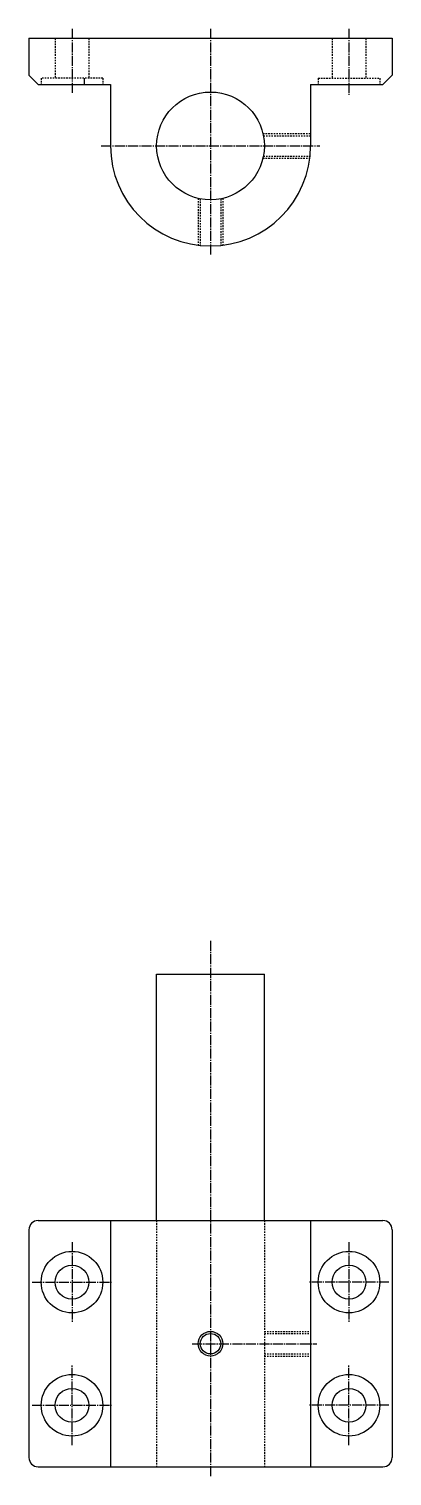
# Model space of a CAD drawing. Extents: x 43 to 634, y 40 to 633.
# Drawn here: x 515.7 to 633.7, y 163.3 to 633.4 of the extents above; entities outside this region: 2.
import ezdxf

# ---------------------------------------------------------------- set-up
doc = ezdxf.new("R2010")
doc.units = 0
doc.header["$LTSCALE"] = 0.25
doc.linetypes.add('CENTER', pattern=[17.5, 13, -1.5, 1.5, -1.5])
doc.linetypes.add('DASHED', pattern=[3.5, 2, -1.5])
doc.layers.get('0').update_dxf_attribs({"linetype": 'CONTINUOUS'})
doc.layers.add('CENTER', color=1, linetype='CENTER')
doc.styles.get("Standard").update_dxf_attribs({"font": 'txt', "bigfont": 'BIGFONT'})

msp = doc.modelspace()

# ---------------------------------------------------------------- linework, layer by layer
for p, q in [((515.73, 630.41), (633.73, 630.41)), ((515.73, 630.41), (515.73, 618.41)), ((633.73, 630.41), (633.73, 618.41)), ((515.73, 618.41), (518.73, 615.41)), ((533.78, 615.41), (533.78, 617.41)), ((630.73, 615.41), (633.73, 618.41)), ((518.73, 615.41), (542.23, 615.41)), ((542.23, 615.41), (542.23, 595.41)), ((607.23, 615.41), (630.73, 615.41)), ((607.23, 615.41), (607.23, 595.41)), ((557.23, 246.3), (557.23, 326.3)), ((557.23, 326.3), (592.23, 326.3)), ((592.23, 246.3), (592.23, 326.3)), ((518.73, 246.3), (630.73, 246.3)), ((542.23, 246.3), (542.23, 166.3)), ((607.23, 246.3), (607.23, 166.3)), ((515.73, 243.3), (515.73, 169.3)), ((633.73, 243.3), (633.73, 169.3)), ((518.73, 166.3), (630.73, 166.3)), ((546.73, 166.3), (546.73, 166.3)), ((574.73, 166.3), (574.73, 166.3))]:
    msp.add_line(p, q)
at = {"color": 3, "linetype": 'DASHED'}
for p, q in [((524.23, 630.41), (524.23, 617.41)), ((535.23, 630.41), (535.23, 617.41)), ((614.23, 630.41), (614.23, 617.41)), ((625.23, 630.41), (625.23, 617.41)), ((519.73, 617.41), (519.73, 615.41)), ((539.73, 617.41), (519.73, 617.41)), ((539.73, 617.41), (539.73, 615.41)), ((609.73, 617.41), (609.73, 615.41)), ((609.73, 617.41), (629.73, 617.41)), ((629.73, 617.41), (629.73, 615.41)), ((591.76, 599.41), (606.98, 599.41)), ((591.91, 598.73), (607.06, 598.73)), ((591.76, 591.41), (606.98, 591.41)), ((591.91, 592.08), (607.06, 592.08)), ((570.73, 578.37), (570.73, 563.15)), ((578.73, 578.37), (578.73, 563.15)), ((571.4, 578.22), (571.4, 563.08)), ((578.05, 578.22), (578.05, 563.08)), ((557.23, 246.3), (557.23, 166.3)), ((592.23, 246.3), (592.23, 166.3)), ((592.23, 210.3), (607.23, 210.3)), ((592.23, 209.63), (607.23, 209.63)), ((592.23, 202.98), (607.23, 202.98)), ((592.23, 202.3), (607.23, 202.3))]:
    msp.add_line(p, q, dxfattribs=at)
for centre, radius in [((574.73, 595.41), 17.5), ((529.73, 226.3), 10), ((619.73, 226.3), 10), ((529.73, 226.3), 5.5), ((619.73, 226.3), 5.5), ((574.73, 206.3), 3.32), ((529.73, 186.3), 10), ((619.73, 186.3), 10), ((529.73, 186.3), 5.5), ((619.73, 186.3), 5.5)]:
    msp.add_circle(centre, radius)
at = {"color": 3}
msp.add_circle((574.73, 206.3), 4, dxfattribs=at)
for centre, radius, start, end in [((574.73, 595.41), 32.5, 180, 0), ((518.73, 243.3), 3, 90, 180), ((630.73, 243.3), 3, 0, 90), ((518.73, 169.3), 3, 180, 270), ((630.73, 169.3), 3, 270, 0)]:
    msp.add_arc(centre, radius, start, end)
at = {"layer": 'CENTER', "color": 1, "linetype": 'CENTER'}
for p, q in [((529.73, 633.41), (529.73, 612.41)), ((574.73, 633.41), (574.73, 559.91)), ((619.73, 633.41), (619.73, 611.97)), ((539.23, 595.41), (610.23, 595.41)), ((574.73, 337.18), (574.73, 163.3)), ((529.73, 239.3), (529.73, 213.3)), ((619.73, 239.3), (619.73, 213.3)), ((516.73, 226.3), (542.73, 226.3)), ((632.73, 226.3), (606.73, 226.3)), ((568.73, 206.3), (609.23, 206.3)), ((529.73, 173.3), (529.73, 199.3)), ((619.73, 173.3), (619.73, 199.3)), ((516.73, 186.3), (542.73, 186.3)), ((632.73, 186.3), (606.73, 186.3))]:
    msp.add_line(p, q, dxfattribs=at)

# ---------------------------------------------------------------- texts
for s, p in [('MSSTN 35-140', (40, 100)), ('MSSTN35', (40, 40))]:
    msp.add_text(s, height=16).set_placement(p)

doc.saveas('drawing.dxf')
